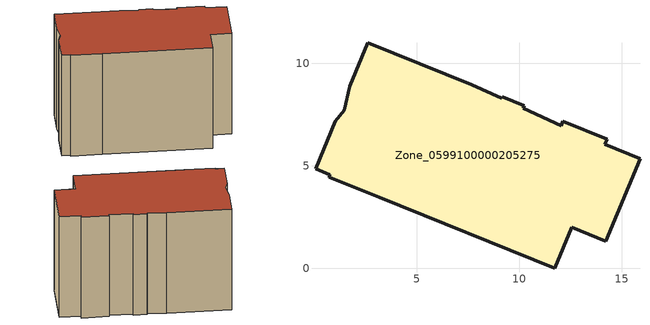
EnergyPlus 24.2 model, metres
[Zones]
Zone_0599100000205275
 floor ground (C_G): 1.01,7.17 1.46,7.7 1.72,8.88 2.6,11 7.67,8.96 9.14,8.29 9.18,8.36 10.25,7.93 10.2,7.8 12.04,6.95 12.12,7.17 14.29,6.3 14.18,6.06 15.89,5.34 14.23,1.31 12.55,2 11.72,0 3.16,3.46 0.72,4.44 0.75,4.57 0.05,4.86 z0
 wall outside (C_F): 11.72,0 12.55,2 14.23,1.31 15.89,5.34 14.18,6.06 14.29,6.3 12.12,7.17 12.04,6.95 10.2,7.8 10.25,7.93 9.18,8.36 9.14,8.29 7.67,8.96 2.6,11 1.72,8.88 1.46,7.7 1.01,7.17 0.05,4.86 0.75,4.57 0.72,4.44 3.16,3.46 11.72,0 z0:9.77
 roof outside (C_R): 1.46,7.7 1.01,7.17 0.05,4.86 0.75,4.57 0.72,4.44 3.16,3.46 11.72,0 12.55,2 14.23,1.31 15.89,5.34 14.18,6.06 14.29,6.3 12.12,7.17 12.04,6.95 10.2,7.8 10.25,7.93 9.18,8.36 9.14,8.29 7.67,8.96 2.6,11 1.72,8.88 z9.77
[BUILDING]
Pand.0599100000205275: North Axis=0; Terrain=City; Loads Convergence Tolerance Value=0.04; Temperature Convergence Tolerance Value=0.4; Solar Distribution=FullExterior; Maximum Number of Warmup Days=25; Minimum Number of Warmup Days=1
[Site:Location]
Rotterdam.The.Hague.AP_ZH_NLD Design_Conditions: Latitude=51.96; Longitude=4.45; Time Zone=1; Elevation=-4.5
[SITE:GROUNDTEMPERATURE:BUILDINGSURFACE]
18, 18, 18, 18, 18, 18, 18, 18, 18, 18, 18, 18
[MATERIAL] Thermal Absorptance=0.9; Solar Absorptance=0.7; Visible Absorptance=0.7
Name | Roughness | Thickness | Conductivity | Density | Specific Heat
G.TC.1946 | MediumSmooth | 0.15 | 1 | 540 | 1210
F.TC.1946 | Rough | 0.3 | 0.857143 | 1920 | 840
R.TC.1946 | MediumRough | 0.2 | 0.909091 | 1500 | 1000
[CONSTRUCTION]
C_G: G.TC.1946
C_F: F.TC.1946
C_R: R.TC.1946
[ZONE]
Zone_0599100000205275: Type=1; Multiplier=1; Ceiling Height=Autocalculate; Volume=Autocalculate; Floor Area=autocalculate; Part of Total Floor Area=Yes
[ZONEINFILTRATION:DESIGNFLOWRATE]
Infil_Zone_0599100000205275: Zone or ZoneList or Space or SpaceList=Zone_0599100000205275; Schedule=AlwaysOn; Design Flow Rate Calculation Method=Flow/Area; Flow Rate per Floor Area=0.003; Constant Term Coefficient=1; Temperature Term Coefficient=0; Velocity Term Coefficient=0; Velocity Squared Term Coefficient=0
[HVACTEMPLATE:ZONE:IDEALLOADSAIRSYSTEM]
Zone_0599100000205275: Maximum Heating Supply Air Temperature=50; Minimum Cooling Supply Air Temperature=13; Maximum Heating Supply Air Humidity Ratio=0.0156; Minimum Cooling Supply Air Humidity Ratio=0.0077; Heating Limit=NoLimit; Cooling Limit=NoLimit; Dehumidification Control Type=ConstantSensibleHeatRatio; Cooling Sensible Heat Ratio=0.7; Dehumidification Setpoint=60; Humidification Control Type=None; Humidification Setpoint=30; Outdoor Air Method=None; Outdoor Air Flow Rate per Person=0.00944; Outdoor Air Flow Rate per Zone Floor Area=0; Outdoor Air Flow Rate per Zone=0; Demand Controlled Ventilation Type=None; Outdoor Air Economizer Type=NoEconomizer; Heat Recovery Type=None; Sensible Heat Recovery Effectiveness=0.7; Latent Heat Recovery Effectiveness=0.65
[ZONECONTROL:THERMOSTAT]
ThermostatControl_Zone_0599100000205275: Zone or ZoneList=Zone_0599100000205275; Control Type Schedule=DualSetpointControlType; Control 1=Thermostat_Zone_0599100000205275; Temperature Difference Between Cutout And Setpoint=0
[THERMOSTATSETPOINT:DUALSETPOINT]
Thermostat_Zone_0599100000205275: Heating Setpoint Temperature Schedule=HeatingSetpoint_Zone_0599100000205275; Cooling Setpoint Temperature Schedule=CoolingSetpoint_Zone_0599100000205275
[SCHEDULE:COMPACT]
HeatingSetpoint_Zone_0599100000205275: Through: 12/31, For: AllDays, Until: 24:00, 21
CoolingSetpoint_Zone_0599100000205275: Through: 12/31, For: AllDays, Until: 24:00, 24
DualSetpointControlType: Through: 12/31, For: AllDays, Until: 24:00, 4
AlwaysOn: Through: 12/31, For: AllDays, Until: 24:00, 1
